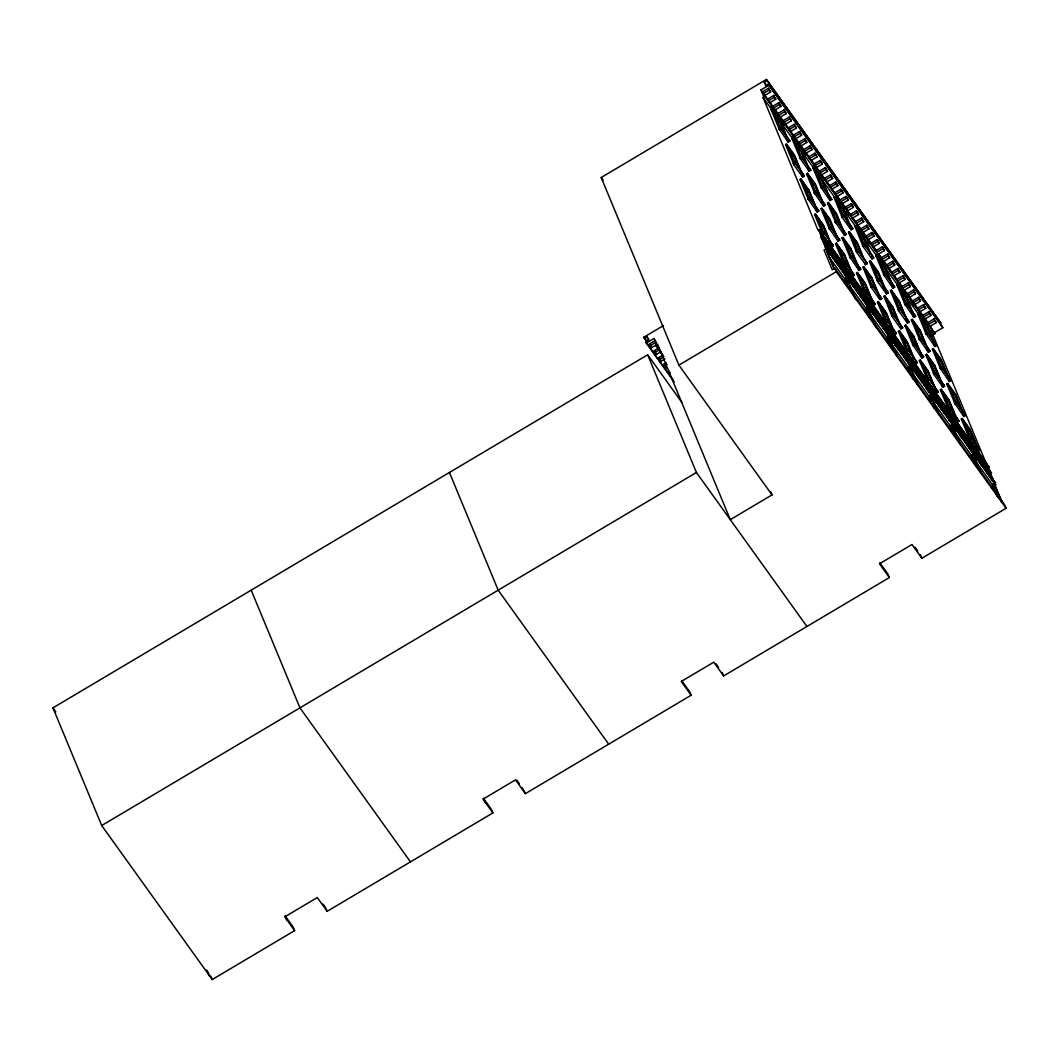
<?xml version="1.0" encoding="UTF-8"?>
<svg xmlns="http://www.w3.org/2000/svg" width="1059" height="1059" viewBox="0 0 1059 1059"><rect width="100%" height="100%" fill="white"/><g stroke="black" fill="none" stroke-linecap="round" stroke-linejoin="round"><path stroke-width="1.5" d="M663.861 356.658L656.143 345.909L657.877 344.877L730.286 519.665L772.024 494.884L678.912 365.13L601.194 177.515L766.398 79.451L940.882 323.088L766.398 79.451M932.873 333.638L942.814 327.747L942.325 326.582L768.331 84.111L765.723 85.66L764.267 82.165L766.875 80.616M932.145 335.319L934.991 333.625L764.267 95.231L763.393 95.747L760.984 89.922L768.808 85.276L768.331 84.111M763.804 93.854L764.532 95.601L770.621 91.987L768.477 88.268L762.387 91.881L763.115 93.629L934.991 333.625M763.115 93.629L769.205 90.015L768.477 88.268M818.898 229.75L988.921 466.913L818.898 229.75L818.038 230.266L763.01 97.428L764.744 96.395M773.652 95.482L767.563 99.096L768.291 100.843L774.381 97.229L773.652 95.482L775.784 99.189L769.708 102.802M778.828 102.683L772.739 106.297L773.467 108.044L779.556 104.431L778.828 102.683L780.231 104.656L780.96 106.403L774.87 110.017M772.011 109.103L780.099 128.629L779.225 129.145L771.137 109.62L772.011 109.103L780.006 120.249L788.095 139.762M784.004 109.898L777.915 113.512L778.643 115.259L784.719 111.645L784.004 109.898L785.407 111.857L786.135 113.604L780.046 117.218M777.491 121.428L779.662 120.144L773.083 110.957L780.205 128.179M783.488 131.276L779.133 120.766L780.006 120.249M789.167 117.099L783.091 120.713L783.806 122.46L789.895 118.86L789.167 117.099L790.583 119.071L791.311 120.819L785.222 124.433M778.762 128.483L780.496 127.451L789.921 141.072L788.174 142.105L778.762 128.483L779.225 129.145M779.239 129.648L780.986 128.616L780.496 127.451M794.343 124.313L788.253 127.927L788.981 129.675L795.071 126.061L794.343 124.313L796.474 128.033L790.398 131.647M799.519 131.528L793.429 135.142L794.157 136.889L800.247 133.275L799.519 131.528L801.65 135.234L795.561 138.848M788.174 142.105L787.697 140.94L789.432 139.907M792.979 138.319L801.054 157.831L800.194 158.347L792.106 138.835L792.979 138.319L800.975 149.451L809.05 168.977L808.348 167.997M786.493 144.064L794.581 163.589L793.707 164.105L785.619 144.58L786.493 144.064L794.488 155.21L802.576 174.722L801.703 175.238L802.656 177.065L804.39 176.032L794.978 162.411L793.244 163.443L793.721 164.608L802.656 177.065M804.694 138.729L798.605 142.343L799.333 144.09L805.409 140.476L804.694 138.729L806.826 142.449L800.736 146.063M803.834 158.982L800.101 149.968L800.975 149.451M797.97 166.237L793.615 155.726L794.488 155.21M809.87 145.943L803.781 149.557L804.496 151.305L810.585 147.691L809.87 145.943L811.273 147.903L812.001 149.65L805.912 153.264M799.717 157.698L801.464 156.666L810.876 170.274L809.142 171.306L799.717 157.698L800.194 158.347M800.207 158.863L801.941 157.831L801.464 156.666M793.721 164.608L795.455 163.576L794.978 162.411M815.033 153.145L808.957 156.758L809.672 158.506L815.761 154.892L815.033 153.145L817.177 156.864L811.088 160.478M820.209 160.359L814.119 163.973L814.848 165.72L820.937 162.106L820.209 160.359L821.625 162.318L822.34 164.066L816.264 167.679M820.685 186.9L830.097 200.522L831.831 199.489L822.419 185.868L820.685 186.9L821.149 187.562L813.06 168.037L813.934 167.521L821.93 178.667L829.396 196.683M807.448 173.279L815.536 192.791L814.675 193.307L806.587 173.795L807.448 173.279L815.443 184.412L822.909 202.428M807.713 198.404L817.138 212.025L818.872 210.993L809.46 197.371L807.713 198.404L808.189 199.052L800.101 179.54L800.975 179.024L808.97 190.17L816.436 208.186M825.385 167.56L819.295 171.174L820.023 172.921L826.113 169.321L825.385 167.56L827.516 171.28L821.427 174.894M824.789 188.198L821.056 179.183L821.93 178.667M830.56 174.775L824.471 178.389L825.199 180.136L831.275 176.522L830.56 174.775L832.692 178.494L826.602 182.108M819.56 196.948L814.583 184.928L815.443 184.412M806.455 191.348L808.626 190.051L802.047 180.877L809.169 198.086M811.829 199.688L808.096 190.686L808.97 190.17M821.162 188.065L822.896 187.033L822.419 185.868M814.199 192.659L815.933 191.626L825.358 205.234L823.611 206.267L814.199 192.659L814.675 193.307M814.675 193.823L816.423 192.791L815.933 191.626M835.723 181.989L829.647 185.603L830.362 187.35L836.451 183.737L835.723 181.989L837.868 185.696L831.778 189.309M808.202 199.569L809.936 198.536L809.46 197.371M840.899 189.19L834.81 192.804L835.538 194.552L841.627 190.938L840.899 189.19L842.315 191.163L843.043 192.91L836.954 196.524M830.097 200.522L829.303 197.199M834.889 196.736L842.977 216.248L841.64 216.115L843.374 215.083L852.31 227.539L852.799 228.704L851.052 229.737L842.117 217.28L834.029 197.252L834.889 196.736L842.885 207.882L850.351 225.898M823.531 203.937L822.671 204.453L823.611 206.267M828.416 202.481L836.504 222.006L835.63 222.522L827.542 202.997L828.416 202.481L836.411 213.627L844.5 233.139M821.93 208.239L830.018 227.751L829.144 228.267L821.069 208.755L821.93 208.239L829.925 219.372L837.391 237.388M822.671 234.013L814.583 214.5L815.456 213.984L823.452 225.117L831.54 244.642M846.075 196.405L839.986 200.019L840.714 201.766L846.803 198.152L846.075 196.405L847.491 198.364L848.206 200.111L842.13 203.725M848.246 223.409L842.024 208.398L842.885 207.882M851.251 203.606L845.161 207.22L845.889 208.967L851.979 205.353L851.251 203.606L852.654 205.578L853.382 207.326L847.293 210.94M839.893 224.654L835.538 214.143L836.411 213.627M832.798 228.903L829.065 219.888L829.925 219.372M820.937 226.308L823.108 225.011L816.515 215.837L823.65 233.046M826.933 236.144L822.578 225.633L823.452 225.117M846.167 271.316L821.122 236.422L819.15 230.333M842.117 217.28L843.864 216.248L843.374 215.083M835.154 221.861L836.901 220.828L846.313 234.449L844.579 235.482L835.154 221.861L835.63 222.522M835.644 223.025L837.378 221.993L836.901 220.828M646.281 341.064L643.872 337.212L663.49 325.576M856.427 210.82L850.337 214.434L851.065 216.182L857.141 212.568L856.427 210.82L857.83 212.78L858.558 214.527L852.469 218.141M828.681 227.619L830.415 226.586L839.84 240.194L838.093 241.227L828.681 227.619L829.144 228.267M644.362 338.377L646.97 336.828L648.889 339.502M829.157 228.784L830.905 227.751L830.415 226.586M823.942 232.331L822.194 233.364L822.684 234.529L831.619 246.985L833.354 245.953L823.942 232.331L833.354 245.953M822.684 234.529L824.418 233.496M821.122 236.422L991.568 473.32L821.559 236.157M826.086 248.044L820.937 237.256L821.797 236.739M674.212 381.955L646.294 343.037L645.805 341.872L648.412 340.323L646.97 336.828M646.294 343.037L654.118 338.403L656.527 344.228L655.667 344.744L656.143 345.909M822.34 239.228L827.264 249.672M657.665 344.082L651.576 347.696L650.16 345.724L649.445 343.976L655.534 340.363M861.589 218.022L855.513 221.635L856.228 223.383L862.317 219.782L861.589 218.022L863.734 221.741L857.644 225.355M823.743 241.187L828.284 250.837M823.981 241.518L829.263 253.061M650.16 345.724L656.249 342.11M850.973 227.394L850.099 227.91L851.052 229.737M825.16 243.146L830.084 253.604M855.857 225.951L863.945 245.463L862.595 245.331L864.343 244.298L873.278 256.741L873.754 257.906L872.02 258.939L863.085 246.495L854.984 226.467L855.857 225.951L863.853 237.084L870.697 253.604M826.563 245.119L831.103 254.756M849.371 231.696L857.459 251.208L856.122 251.076L857.856 250.043L866.791 262.486L867.281 263.651L865.534 264.684L856.599 252.241L848.511 232.212L849.371 231.696L857.366 242.829L864.21 259.349M825.04 247.171L825.901 246.654L995.672 483.235L825.716 247.488L995.725 484.903L992.892 486.597M842.898 237.441L850.986 256.966L850.112 257.483L842.024 237.957L842.898 237.441L850.893 248.587L858.981 268.099M661.279 351.522L656.408 354.421L654.991 352.448L654.263 350.701L659.135 347.815M826.192 248.653L824.021 249.95L832.228 269.754L834.836 268.205L1004.607 504.786L1006.05 508.28L921.886 558.252L912.011 544.485L879.486 563.798L889.361 577.552L723.641 675.933L713.766 662.179L681.255 681.48L691.13 695.247L525.396 793.628L515.521 779.861L483.01 799.174L492.885 812.928L327.165 911.322L317.29 897.555L284.765 916.856L294.64 930.623L212.21 979.549L101.704 825.543L52.95 707.849L647.671 354.791L682.393 403.161M831.619 246.985L831.13 245.807L832.877 244.775M836.411 243.186L844.5 262.711L843.626 263.228L835.551 243.702L836.411 243.186L844.407 254.332L852.495 273.857L851.793 272.865M866.765 225.236L860.676 228.85L861.404 230.597L867.493 226.983L866.765 225.236L868.896 228.956L862.82 232.57M654.991 352.448L658.645 350.291M829.382 249.037L834.161 259.018M830.799 251.009L835.723 261.454M832.202 252.969L836.981 262.936L832.731 257.893M832.44 253.3L837.709 264.829M664.88 358.975L661.226 361.145L659.823 359.186L659.095 357.439L662.749 355.268M833.605 254.928L838.543 265.385M866.712 246.615L862.979 237.6L863.853 237.084M871.941 232.45L865.852 236.064L866.58 237.812L872.669 234.198L871.941 232.45L873.357 234.41L874.072 236.157L867.983 239.771M659.823 359.186L663.477 357.015M854.851 244.02L857.022 242.723L850.443 233.549L858.161 252.201M861.47 255.365L856.506 243.345L857.366 242.829M835.021 256.887L839.363 267.12M848.378 249.765L850.549 248.481L843.957 239.294L851.092 256.516M833.923 258.687L828.416 246.813M855.619 262.619L850.02 249.103L850.893 248.587M836.425 258.859L842.17 271.051M841.892 255.51L844.063 254.226L837.484 245.053L845.201 263.691M847.266 263.863L843.546 254.848L844.407 254.332M834.902 260.911L835.564 260.977M837.841 260.818L842.607 270.8M663.927 364.164L666.058 367.87L663.927 364.164L666.363 362.721M838.079 261.149L843.004 271.607M863.085 246.495L864.819 245.463L864.343 244.298M664.655 365.911L667.091 364.468M877.117 239.652L871.028 243.266L871.756 245.013L877.832 241.399L877.117 239.652L878.52 241.624L879.248 243.371L873.159 246.985M856.599 252.241L858.346 251.208L857.856 250.043M839.244 262.778L844.989 274.983M849.636 256.821L851.383 255.788L860.795 269.41L859.061 270.442L849.636 256.821L850.112 257.483M850.125 257.986L851.86 256.953L851.383 255.788M843.163 262.566L844.897 261.533L854.322 275.155L852.574 276.187L843.163 262.566L843.626 263.228M840.661 264.75L845.426 274.718L840.886 265.068M843.639 263.731L845.386 262.698L844.897 261.533M842.064 266.709L847.571 278.583L843.467 268.668M678.912 365.13L836.279 271.7L834.836 268.205M843.705 268.999L848.63 279.457M882.293 246.866L876.203 250.48L876.918 252.227L883.007 248.613L882.293 246.866L883.696 248.825L884.424 250.573L878.335 254.186M844.883 270.641L850.629 282.832M843.348 272.692L844.023 272.759M871.941 256.609L871.067 257.125L872.02 258.939M846.287 272.6L851.449 283.375M876.812 255.153L884.9 274.678L884.027 275.194L875.952 255.669L876.812 255.153L884.808 266.299L892.896 285.811L892.194 284.831M865.534 264.684L865.057 263.519L866.791 262.486M870.339 260.898L878.427 280.423L877.077 280.278L878.824 279.245L887.76 291.702L888.236 292.866L886.502 293.899L877.567 281.442L869.465 261.414L870.339 260.898L878.335 272.044L885.801 290.06M847.703 274.559L853.448 286.764M859.061 270.442L858.571 269.277L860.318 268.245M863.853 266.656L871.941 286.168L870.604 286.036L872.338 285.003L881.763 298.612L880.016 299.644L871.08 287.201L862.992 267.172L863.853 266.656L871.848 277.789L879.936 297.314L871.504 277.683L864.925 268.509L872.642 287.148M855.54 298.784L846.393 277.67L844.658 278.702L848.444 287.836M849.106 276.531L853.885 286.499M887.455 254.067L881.379 257.681L882.094 259.429L888.183 255.815L887.455 254.067L889.6 257.787L883.51 261.401M849.344 276.849L854.031 286.976M864.118 291.781L873.543 305.402L875.277 304.37L865.865 290.748L864.118 291.781L864.594 292.443L856.506 272.918L857.38 272.401L865.375 283.547L872.828 301.563M850.523 278.491L855.672 289.266M851.926 280.45L856.268 290.682M852.164 280.781L857.671 292.655M853.329 282.422L858.849 294.283M851.807 284.474L852.032 284.792M882.293 267.477L884.464 266.18L877.885 257.006L885.02 274.228M892.631 261.282L886.542 264.896L887.27 266.643L893.359 263.029L892.631 261.282L894.762 265.002L888.686 268.602M888.289 277.326L883.947 266.815L884.808 266.299M854.745 284.381L859.511 294.349M854.984 284.712L859.908 295.157M875.819 273.222L877.99 271.938L871.398 262.764L879.129 281.403L878.427 280.423M881.194 281.575L877.461 272.56L878.335 272.044M856.149 286.34L861.894 298.545M875.952 290.325L870.988 278.305L871.848 277.789M857.565 288.313L863.747 300.24M868.234 293.065L864.501 284.064L865.375 283.547M857.803 288.63L863.31 300.504M883.563 274.533L885.298 273.5L894.723 287.121L892.975 288.154L883.563 274.533L884.027 275.194M858.968 290.272L864.131 301.047M884.04 275.697L885.787 274.665L885.298 273.5M897.807 268.496L891.718 272.097L892.446 273.857L898.535 270.244L897.807 268.496L899.938 272.203L893.849 275.817M877.567 281.442L879.301 280.41L878.824 279.245M860.385 292.231L865.309 302.689M860.61 292.562L866.566 304.171L865.891 304.105M871.08 287.201L872.828 286.168L872.338 285.003M861.788 294.19L867.295 306.064M864.607 292.946L866.341 291.913L865.865 290.748M860.252 296.242L860.49 296.573M866.593 293.753L867.268 294.084M863.191 296.163L867.97 306.13M863.429 296.494L868.354 306.938M861.669 298.214L862.33 298.281M864.607 298.122L870.352 310.313M902.983 275.697L896.894 279.311L897.622 281.059L903.698 277.445L902.983 275.697L904.386 277.67L905.114 279.417L899.025 283.031M866.01 300.081L872.192 312.021M866.249 300.412L871.756 312.286M864.488 302.133L864.713 302.464M892.975 288.154L892.499 286.989L894.233 285.956M867.427 302.053L867.665 302.371M897.78 284.368L905.869 303.88L904.995 304.396L896.907 284.884L897.78 284.368L905.776 295.501L913.851 315.026L913.149 314.046M891.294 290.113L899.382 309.638L898.509 310.155L890.434 290.629L891.294 290.113L899.29 301.259L907.378 320.771L906.504 321.287L907.457 323.114L909.204 322.082L899.779 308.46L898.045 309.493L898.522 310.658L907.457 323.114M868.83 304.012L873.609 313.993L872.934 313.914M880.016 299.644L879.539 298.479L881.273 297.447M892.035 315.9L891.559 315.238L893.306 314.205L902.718 327.827L900.984 328.859L892.049 316.403L883.947 296.374L884.821 295.858L892.816 307.004L900.269 325.02M873.543 305.402L872.748 302.08M876.64 328.197L867.493 307.07L865.759 308.103L869.545 317.25M908.145 282.912L902.069 286.526L902.784 288.273L908.874 284.659L908.145 282.912L909.562 284.871L910.29 286.618L904.201 290.232M870.246 305.972L870.472 306.303M878.335 301.616L886.423 321.129L885.086 320.996L886.82 319.964L895.755 332.407L896.245 333.572L894.498 334.604L885.562 322.161L877.461 302.133L878.335 301.616L886.33 312.749L893.796 330.765M868.711 308.023L868.949 308.354M871.65 307.944L877.156 319.805M871.888 308.262L876.812 318.719M873.053 309.903L878.811 322.095M874.469 311.862L879.976 323.736M874.708 312.193L880.214 324.067M913.321 290.113L907.232 293.727L907.96 295.474L914.049 291.86L913.321 290.113L914.738 292.085L915.466 293.833L909.377 297.447M908.635 305.032L904.902 296.017L905.776 295.501M875.872 313.835L881.035 324.61M902.771 312.286L898.416 301.775L899.29 301.259M877.289 315.794L882.213 326.251M877.527 316.125L883.034 327.986M896.92 319.527L891.943 307.52L892.816 307.004M891.678 328.277L885.456 313.265L886.33 312.749M878.692 317.753L883.616 328.211M904.518 303.748L906.266 302.715L915.678 316.323L913.943 317.356L904.518 303.748L904.995 304.396M880.108 319.725L885.615 331.586M905.008 304.913L906.742 303.88L906.266 302.715M918.497 297.327L912.408 300.941L913.136 302.689L919.225 299.075L918.497 297.327L920.628 301.034L914.552 304.648M880.333 320.043L885.258 330.501M898.522 310.658L900.269 309.625L899.779 308.46M881.512 321.684L887.694 333.625L887.018 333.545M892.049 316.403L893.783 315.37L893.306 314.205M882.915 323.644L888.435 335.518M885.562 322.161L887.31 321.129L886.82 319.964M883.153 323.975L888.673 335.835M884.331 325.603L889.494 336.391M882.796 327.655L883.471 327.734M923.673 304.529L917.584 308.143L918.312 309.89L924.401 306.276L923.673 304.529L925.804 308.248L919.715 311.862M885.734 327.575L890.659 338.02M885.973 327.906L891.479 339.767M887.151 329.534L892.896 341.726M888.554 331.493L893.478 341.951M925.487 332.95L934.898 346.571L936.646 345.538L927.221 331.917L925.487 332.95L925.95 333.611L917.875 314.086L918.735 313.57L926.731 324.716L934.197 342.732M888.792 331.824L893.717 342.282M919 338.708L928.425 352.316L930.159 351.284L920.748 337.675L919 338.708L919.477 339.357L911.389 319.844L912.262 319.328L920.258 330.461L927.71 348.477M900.891 326.516L900.031 327.032L900.984 328.859M889.97 333.466L895.715 345.658L891.612 335.756M912.527 344.453L921.939 358.074L923.686 357.042L914.261 343.42L912.527 344.453L912.99 345.102L904.902 325.59L905.776 325.073L913.771 336.219L921.237 354.236M928.849 311.743L922.76 315.357L923.488 317.104L929.564 313.49L928.849 311.743L930.252 313.702L930.98 315.463L924.891 319.063M894.418 332.274L893.544 332.791L894.498 334.604M897.119 356.076L888.594 336.484L886.86 337.517L890.645 346.664M891.374 335.425L896.88 347.299M899.303 330.818L907.378 350.344L906.041 350.198L907.788 349.166L916.71 361.622L917.2 362.787L915.466 363.819L906.53 351.363L898.429 331.335L899.303 330.818L907.298 341.964L914.129 358.471M892.777 337.384L898.734 348.993M891.254 339.436L891.916 339.515M894.193 339.357L899.117 349.801M894.431 339.674L899.938 351.548M892.658 341.408L893.333 341.475M895.596 341.316L901.341 353.507M934.012 318.958L927.936 322.558L928.65 324.319L934.74 320.705L934.012 318.958L935.428 320.917L936.156 322.664L930.067 326.278M929.59 334.234L925.857 325.232L926.731 324.716M897.013 343.275L901.937 353.732M897.251 343.606L902.175 354.063M895.477 345.327L896.152 345.406M924.361 342.997L919.384 330.977L920.258 330.461M911.256 337.397L913.427 336.1L906.848 326.927L913.97 344.135M898.416 345.247L903.34 355.692M916.631 345.737L912.898 336.736L913.771 336.219M910.158 351.482L906.425 342.481L907.298 341.964M899.832 347.206L905.339 359.067M900.057 347.537L904.982 357.982M925.963 334.115L927.71 333.082L927.221 331.917M901.235 349.166L906.742 361.04M919.49 339.873L921.224 338.84L920.748 337.675M101.704 825.543L696.425 472.486L647.671 354.791M902.652 351.138L907.576 361.582M933.641 332.976L934.501 332.46M902.877 351.456L908.397 363.33M913.004 345.618L914.751 344.585L914.261 343.42M901.116 353.19L901.778 353.256M906.53 351.363L908.265 350.33L907.788 349.166M904.055 353.097L909.8 365.289M905.458 355.056L910.237 365.037M906.875 357.015L912.037 367.804M907.537 357.095L910.621 365.845M908.278 358.988L913.202 369.432M909.694 360.947L915.201 372.821M928.333 349.986L927.472 350.503L928.425 352.316M910.356 361.013L913.44 369.763M933.217 348.53L941.305 368.055L940.432 368.572L932.344 349.046L933.217 348.53L941.213 359.676L949.301 379.188M911.097 362.906L911.336 363.237M926.744 354.275L934.819 373.801L933.959 374.317L925.87 354.791L926.744 354.275L934.74 365.421L942.192 383.437M915.373 361.476L914.513 361.993L915.466 363.819M918.219 385.489L909.707 365.898L907.96 366.93L913.017 379.122M927.472 380.062L919.384 360.55L920.258 360.034L928.253 371.166L936.341 390.692L935.626 389.712M912.514 364.878L918.259 377.07M913.917 366.838L918.457 376.488M915.32 368.797L920.483 379.585M915.995 368.876L917.319 373.377M916.737 370.769L922.482 382.961L918.96 374.476M918.14 372.728L923.302 383.504M938.698 360.854L940.869 359.57L934.29 350.383L941.411 367.605M944.694 370.703L940.339 360.192L941.213 359.676M937.599 374.952L933.866 365.937L934.74 365.421M919.556 374.687L924.481 385.145M925.738 372.358L927.909 371.06L921.33 361.887L928.452 379.096M931.735 382.193L927.38 371.683L928.253 371.166M920.959 376.66L926.466 388.521M939.968 367.91L941.703 366.877L951.114 380.499L949.38 381.531L939.968 367.91L940.432 368.572M920.84 380.671L921.502 380.737M940.445 369.075L942.179 368.042L941.703 366.877M933.482 373.655L935.216 372.622L944.641 386.244L942.907 387.276L933.482 373.655L933.959 374.317M923.779 380.578L928.942 391.367M933.972 374.833L935.706 373.801L935.216 372.622M928.743 378.381L927.009 379.413L927.485 380.578L936.421 393.021L938.155 391.989L928.743 378.381L938.155 391.989M922.243 382.63L922.918 382.709M927.485 380.578L929.22 379.546M925.182 382.551L930.702 394.411L926.599 384.51M926.837 384.841L931.761 395.285M928.002 386.469L933.747 398.674L929.418 388.441M929.643 388.759L934.925 400.302M930.821 390.4L936.328 402.261M949.38 381.531L948.904 380.366L950.638 379.334M929.286 392.452L929.961 392.518M942.814 384.947L941.954 385.463L942.907 387.276M932.238 392.359L937.387 403.148M942.417 386.111L944.151 385.079M932.9 392.426L936.566 402.592L932.661 392.108M947.699 383.49L955.787 403.016L954.914 403.532L946.825 384.007L947.699 383.49L955.695 394.636L963.783 414.148M936.421 393.021L935.944 391.856L937.678 390.824M939.32 414.903L930.808 395.298L929.061 396.331L934.117 408.522M941.213 389.235L949.301 408.761L948.44 409.277L940.352 389.752L941.213 389.235L949.208 400.381L957.296 419.893L956.595 418.914M933.641 394.319L939.148 406.193L935.044 396.291M935.282 396.622L940.207 407.066M936.46 398.25L941.385 408.708M937.864 400.209L942.404 409.859M939.28 402.182L944.787 414.043M953.179 395.814L955.35 394.517L948.771 385.344L955.893 402.552M960.42 408.655L954.821 395.153L955.695 394.636M940.683 404.141L945.025 414.373M952.081 409.912L948.348 400.898L949.208 400.381M942.1 406.1L942.325 406.431M943.503 408.072L948.665 418.848M954.45 402.87L956.184 401.838L965.596 415.459L963.862 416.491L954.45 402.87L954.914 403.532M944.906 410.032L949.83 420.489M954.927 404.035L956.661 403.002L956.184 401.838M947.964 408.615L949.698 407.583L959.123 421.204L957.376 422.237L947.964 408.615L948.44 409.277M948.44 409.78L950.188 408.748L949.698 407.583M946.322 411.991L951.088 421.972M947.726 413.963L953.246 425.824M949.142 415.922L953.471 426.155M950.545 417.881L956.052 429.755M963.862 416.491L963.386 415.327L965.12 414.294M953.365 421.813L953.603 422.144M951.829 423.865L952.504 423.931L949.129 420.092M968.919 437.83L978.344 451.452L980.078 450.419L970.666 436.798L968.919 437.83L969.395 438.479L961.307 418.967L962.181 418.451L970.176 429.597L977.642 447.613M960.42 444.303L951.909 424.712L950.175 425.744L954.583 436.414M954.768 423.772L959.547 433.753M956.184 425.731L960.95 435.712L960.288 435.646M957.588 427.704L961.929 437.936M959.004 429.663L964.167 440.451M960.407 431.622L965.186 441.603M960.645 431.953L966.351 443.244M961.824 433.594L966.973 444.37M973.036 439.114L969.303 430.113L970.176 429.597M963.227 435.553L968.005 445.535M963.465 435.884L968.972 447.745M964.63 437.513L969.409 447.494L968.733 447.428M963.108 439.564L963.769 439.644L958.263 427.77L961.347 436.52M966.046 439.485L970.388 449.718M966.285 439.803L971.209 450.26M969.409 438.995L971.143 437.963L970.666 436.798M967.449 441.444L972.612 452.219M968.866 443.403L973.631 453.384M969.091 443.734L974.373 455.277M970.269 445.376L975.432 456.151M971.685 447.335L976.213 456.985M971.91 447.666L977.431 459.527M971.553 451.346L971.791 451.677M974.492 451.266L978.834 461.499M974.73 451.584L955.019 423.004M981.521 473.717L973.009 454.112L971.275 455.145L975.696 465.814M975.908 453.226L976.146 453.556M973.949 455.423L972.215 456.455L974.743 462.558M977.311 455.185L981.653 465.417L976.345 452.961M977.55 455.516L982.831 467.059M978.728 457.157L983.89 467.932M977.192 459.209L977.867 459.275M980.131 459.116L985.055 469.561M980.369 459.447L985.876 471.308M982.951 463.035L987.875 473.492M983.189 463.365L988.113 473.823M984.354 465.007L990.112 477.199L985.77 466.966M987.173 468.925L990.469 473.519L982.54 462.465M988.59 470.898L993.514 481.342M988.815 471.215L993.977 482.004M987.054 472.949L987.729 473.016M989.993 472.857L994.533 482.507M988.457 474.909L989.132 474.975M989.874 476.868L990.536 476.947M992.918 481.13L987.61 468.674M997.432 496.75L992.376 484.559L994.11 483.526L1002.635 503.118M995.063 484.837L993.316 485.869L995.844 491.972M768.808 85.276L942.814 327.747M764.267 82.165L767.166 86.189M769.205 90.015L770.621 91.987M774.381 97.229L775.784 99.189M779.556 104.431L780.96 106.403M784.719 111.645L786.135 113.604M789.895 118.86L791.311 120.819M795.071 126.061L796.474 128.033M800.247 133.275L801.65 135.234M805.409 140.476L806.826 142.449M810.585 147.691L812.001 149.65M815.761 154.892L817.177 156.864M820.937 162.106L822.34 164.066M826.113 169.321L827.516 171.28M831.275 176.522L832.692 178.494M836.451 183.737L837.868 185.696M841.627 190.938L843.043 192.91M846.803 198.152L848.206 200.111M851.979 205.353L853.382 207.326M857.141 212.568L858.558 214.527M862.317 219.782L863.734 221.741M867.493 226.983L868.896 228.956M872.669 234.198L874.072 236.157M877.832 241.399L879.248 243.371M883.007 248.613L884.424 250.573M888.183 255.815L889.6 257.787M893.359 263.029L894.762 265.002M898.535 270.244L899.938 272.203M903.698 277.445L905.114 279.417M908.874 284.659L910.29 286.618M914.049 291.86L915.466 293.833M919.225 299.075L920.628 301.034M924.401 306.276L925.804 308.248M929.564 313.49L930.98 315.463M934.74 320.705L936.156 322.664M760.984 89.922L809.208 157.129M811.141 159.816L819.825 171.915M821.758 174.603L840.078 200.138M842.011 202.825L850.695 214.924M852.614 217.611L866.13 236.435M868.049 239.122L876.733 251.221M878.666 253.908L881.551 257.946M883.484 260.633L886.383 264.657M888.316 267.358L892.168 272.732M894.1 275.419L896.986 279.444M898.919 282.144L902.784 287.518M904.704 290.206L929.339 324.531M771.111 106.496L773.044 109.183M781.727 121.282L784.613 125.319M792.331 136.068L794.263 138.755M802.947 150.855L805.833 154.892M813.55 165.641L815.483 168.328M846.353 211.35L849.252 215.374M856.956 226.136L858.889 228.823M867.573 240.922L869.505 243.61M878.189 255.709L880.108 258.396M910.978 301.405L913.877 305.442M918.696 312.167L923.514 318.878M763.01 97.428L932.304 333.347L987.332 466.198M771.137 109.62L772.924 112.095M775.585 115.815L779.133 120.766M792.106 138.835L793.879 141.31M795.653 143.786L800.101 149.968M813.06 168.037L814.848 170.512M816.621 172.988L821.056 179.183M834.029 197.252L842.024 208.398M854.984 226.467L857.658 230.174M859.431 232.649L862.979 237.6M875.952 255.669L877.726 258.144M880.386 261.864L883.947 266.815M896.907 284.884L898.681 287.36M900.468 289.835L904.902 296.017M917.875 314.086L919.649 316.562M921.423 319.037L925.857 325.232M780.986 128.616L789.921 141.072M801.941 157.831L810.876 170.274M822.896 187.033L831.831 199.489M843.864 216.248L852.799 228.704M864.819 245.463L873.754 257.906M885.787 274.665L894.723 287.121M906.742 303.88L915.678 316.323M927.71 333.082L936.646 345.538M905.869 303.88L906.57 304.86L898.839 286.221L905.432 295.395L911.958 311.174M787.697 140.94L785.977 137.273M808.189 169.493L809.142 171.306M892.499 286.989L890.778 283.322M912.99 315.542L913.943 317.356M785.619 144.58L788.293 148.3M790.067 150.775L793.615 155.726M806.587 173.795L814.583 184.928M827.542 202.997L829.316 205.472M832.877 210.423L835.538 214.143M848.511 232.212L851.171 235.919M853.832 239.638L856.506 243.345M869.465 261.414L872.126 265.134M873.913 267.609L877.461 272.56M890.434 290.629L893.094 294.349M894.868 296.824L898.416 301.775M911.389 319.844L914.936 324.795M916.723 327.271L919.384 330.977M932.344 349.046L934.131 351.522M937.678 356.473L940.339 360.192M795.455 163.576L804.39 176.032M816.423 192.791L825.358 205.234M837.378 221.993L846.313 234.449M858.346 251.208L867.281 263.651M879.301 280.41L888.236 292.866M900.269 309.625L909.204 322.082M921.224 338.84L930.159 351.284M942.179 368.042L951.114 380.499M815.536 192.791L816.251 193.771M843.626 233.655L844.579 235.482M800.101 179.54L808.096 190.686M821.069 208.755L823.73 212.462M825.504 214.937L829.065 219.888M842.024 237.957L844.685 241.677M846.472 244.152L850.02 249.103M862.992 267.172L870.988 278.305M883.947 296.374L887.495 301.325M889.282 303.801L891.943 307.52M904.902 325.59L912.898 336.736M925.87 354.791L928.531 358.511M930.305 360.987L933.866 365.937M946.825 384.007L949.499 387.726M951.273 390.202L954.821 395.153M809.936 198.536L818.872 210.993M830.905 227.751L839.84 240.194M851.86 256.953L860.795 269.41M872.828 286.168L881.763 298.612M893.783 315.37L902.718 327.827M914.751 344.585L923.686 357.042M935.706 373.801L944.641 386.244M956.661 403.002L965.596 415.459M816.185 210.198L817.138 212.025M858.571 269.277L856.863 265.61M879.539 298.479L877.818 294.826M920.986 356.248L921.939 358.074M814.583 214.5L816.357 216.976M819.031 220.682L822.578 225.633M835.551 243.702L837.325 246.178M839.099 248.653L843.546 254.848M856.506 272.918L858.28 275.393M860.054 277.868L864.501 284.064M877.461 302.133L885.456 313.265M898.429 331.335L901.09 335.054M902.864 337.53L906.425 342.481M919.384 360.55L921.171 363.025M923.832 366.732L927.38 371.683M940.352 389.752L942.126 392.227M943.9 394.703L948.348 400.898M961.307 418.967L963.081 421.442M964.868 423.918L969.303 430.113M845.386 262.698L854.322 275.155M866.341 291.913L875.277 304.37M887.31 321.129L896.245 333.572M908.265 350.33L917.2 362.787M950.188 408.748L959.123 421.204M971.143 437.963L980.078 450.419M949.301 408.761L950.016 409.74L942.285 391.102L948.864 400.276L955.403 416.055M818.713 230.597L988.246 466.847L990.655 472.671M840.158 261.096L844.01 266.458M851.701 277.18L854.587 281.204M862.278 291.927L865.163 295.951M872.868 306.673L875.753 310.697M883.444 321.42L885.364 324.107M894.021 336.166L895.954 338.854M902.678 348.226L906.53 353.587M934.422 392.465L938.274 397.827M945.965 408.549L948.851 412.573M956.555 423.296L959.441 427.32M967.132 438.042L970.018 442.066M977.709 452.789L979.641 455.463M848.1 274.003L867.361 300.849M872.179 307.56L910.714 361.251M912.633 363.939L931.894 390.784M933.826 393.471L942.497 405.557M944.416 408.244L953.087 420.317M977.179 453.874L985.836 465.96M820.937 237.256L950.797 418.226M952.716 420.9L980.608 459.778M825.702 247.237L821.36 237.004M851.065 282.581L846.723 272.348M913.057 368.956L912.62 369.22M948.268 418.04L943.94 407.808M956.727 429.822L952.385 419.589M957.905 431.463L952.623 419.92M980.674 463.193L980.25 463.458M825.716 247.488L995.725 484.903M844.275 273.977L847.16 278.001M865.441 303.47L867.361 306.144M876.018 318.216L877.937 320.89M886.595 332.95L888.527 335.637M895.252 345.022L899.104 350.383M926.996 389.262L930.848 394.623M938.539 405.345L941.425 409.37M959.706 434.839L962.591 438.85M970.282 449.572L972.215 452.259M980.872 464.319L982.792 467.006M989.53 476.391L993.368 481.752M828.826 256.649L847.107 282.118M849.993 286.142L868.274 311.611M870.194 314.298L889.441 341.104M891.36 343.791L910.608 370.61M912.527 373.284L931.774 400.103M933.694 402.777L952.928 429.597M954.861 432.271L974.095 459.09M976.027 461.764L992.376 484.559M836.279 271.7L1006.05 508.28M915.055 547.251L917.743 550.998M879.844 562.792L887.919 574.057L889.361 577.552M601.194 177.515L603.114 180.189M655.667 344.744L662.404 354.143M649.445 343.976L651.576 347.696M654.263 350.701L656.408 354.421M659.095 357.439L661.226 361.145M668.759 370.888L670.162 372.861M643.872 337.212L646.771 341.236M645.805 341.872L672.769 379.453M696.425 472.486L806.945 626.491M715.91 663.689L718.598 667.435M681.599 680.487L689.674 691.752L691.13 695.247M608.7 744.173L498.18 590.167L449.426 472.473M516.766 780.126L519.466 783.872M522.153 787.631L525.396 793.628M410.455 861.867L299.949 707.862L251.195 590.167M323.021 904.068L325.709 907.815M285.109 915.863L293.197 927.128L294.64 930.623M52.95 707.849L55.849 711.886M930.755 326.503L933.164 332.327M994.11 483.526L1001.695 501.807M986.207 466.715L991.277 478.84M940.869 359.57L948.004 376.779M955.35 394.517L963.068 413.169M934.898 346.571L933.945 344.744L934.819 344.228L926.387 324.61L919.808 315.436L927.525 334.075L918.735 313.57M978.344 451.452L977.391 449.625L978.264 449.109L969.832 429.477L963.253 420.304L970.971 438.956L962.181 418.451M981.971 460.824L987.292 473.267M975.167 451.333L979.654 462.042M973.525 449.042L978.013 459.752M973.009 454.112L980.581 472.407M927.631 348.993L919.914 330.355L913.321 321.181L920.456 338.39M941.517 382.524L934.395 365.315L927.803 356.142L934.938 373.35M956.899 421.072L957.376 422.237M911.124 311.042L912.368 314.033M953.325 412.904L955.8 418.914M912.262 319.328L920.337 338.84M960.526 435.964L955.443 423.838L958.527 432.588M953.802 421.548L958.289 432.271M952.782 421.588L956.29 430.086M954.305 426.698L949.804 415.988L952.888 424.738M952.067 424.196L946.984 412.07L950.069 420.807M951.909 424.712L959.48 442.993M944.324 409.807L947.845 418.305M942.523 405.849L947.606 417.974M884.464 266.18L891.599 283.402M906.676 319.792L898.945 301.14L892.366 291.966L899.488 309.175M913.427 336.1L921.158 354.752M927.909 371.06L935.044 388.269M951.114 427.055L953.63 433.144M945.846 414.916L941.358 404.207L944.443 412.957M943.384 412.083L938.539 400.289L941.623 409.039M905.776 325.073L913.864 344.585M920.258 360.034L928.346 379.546M936.46 399.442L939.386 406.524M930.239 390.175L933.164 397.257M927.419 386.257L930.94 394.742M930.808 395.298L938.38 413.592M922.799 378.354L927.883 390.493M870.63 254.186L863.509 236.978L856.93 227.804L864.051 245.013M877.99 271.938L885.112 289.147M899.594 324.107L892.472 306.898L885.88 297.725L893.611 316.363M914.076 359.067L906.954 341.858L900.362 332.672L907.497 349.894M930.001 397.641L931.271 400.686M921.78 378.394L924.719 385.476M882.438 284.567L886.502 293.899M884.821 295.858L892.896 315.383M913.335 366.613L916.26 373.695M911.534 362.655L916.022 373.364M909.707 365.898L917.279 384.179M850.271 226.414L842.54 207.763L835.961 198.589L843.096 215.798M857.022 242.723L864.157 259.932M893.717 331.282L885.986 312.643L879.407 303.47L886.529 320.678M888.594 336.484L896.801 356.287M828.72 195.769L821.585 178.561L815.006 169.387L822.724 188.025L822.022 187.046L813.934 167.521M843.189 230.73L836.067 213.521L829.488 204.347L836.61 221.556M850.549 248.481L857.671 265.69M872.153 300.65L865.031 283.428L858.439 274.255L866.169 292.906L865.455 291.927L857.38 272.401M887.799 338.827L890.328 344.916M827.9 195.703L829.144 198.695M870.723 299.075L872.59 303.576M870.67 305.72L875.753 317.846M869.267 303.761L873.754 314.47M867.864 301.789L872.59 312.829M867.493 307.07L875.7 326.887M807.157 165.125L800.63 149.345L794.038 140.172L801.769 158.824M822.83 202.957L815.099 184.306L808.52 175.132L815.655 192.341M836.716 236.475L829.581 219.266L823.002 210.092L830.137 227.301M844.063 254.226L850.602 270.005M866.699 309.413L869.227 315.516M837.616 240.062L838.093 241.227M846.393 277.67L854.6 297.473M779.662 120.144L786.797 137.352M801.862 173.742L794.144 155.091L787.565 145.917L794.687 163.126M808.626 190.051L816.343 208.702M823.108 225.011L830.23 242.22M845.598 280.013L847.491 284.58M840.767 269.092L835.683 256.966L838.768 265.716M833.023 254.716L836.544 263.201M800.975 179.024L809.063 198.536M815.456 213.984L823.545 233.496M834.545 259.826L830.057 249.103L833.724 259.27M832.308 257.311L827.238 245.185L830.322 253.935M824.564 242.935L828.085 251.42M920.43 554.757L921.886 558.252M770.753 491.839L772.024 494.884M722.198 672.439L723.641 675.933M492.885 812.928L491.429 809.433L483.354 798.182L485.194 802.709M326.198 908.979L327.165 911.322M285.692 917.346L286.963 920.403M210.767 976.054L212.21 979.549M207.538 971.355L209.43 975.921L206.598 970.044M826.88 248.865L826.88 248.865M874.774 315.622L874.774 315.622M904.36 356.857L904.36 356.857M917.041 374.529L917.041 374.529M925.5 386.297L925.5 386.297M946.627 415.75L946.627 415.75M955.086 427.532L955.086 427.532M984.671 468.766L984.671 468.766M826.232 249.567L825.755 248.918L834.439 269.383L826.232 249.567"/></g></svg>
